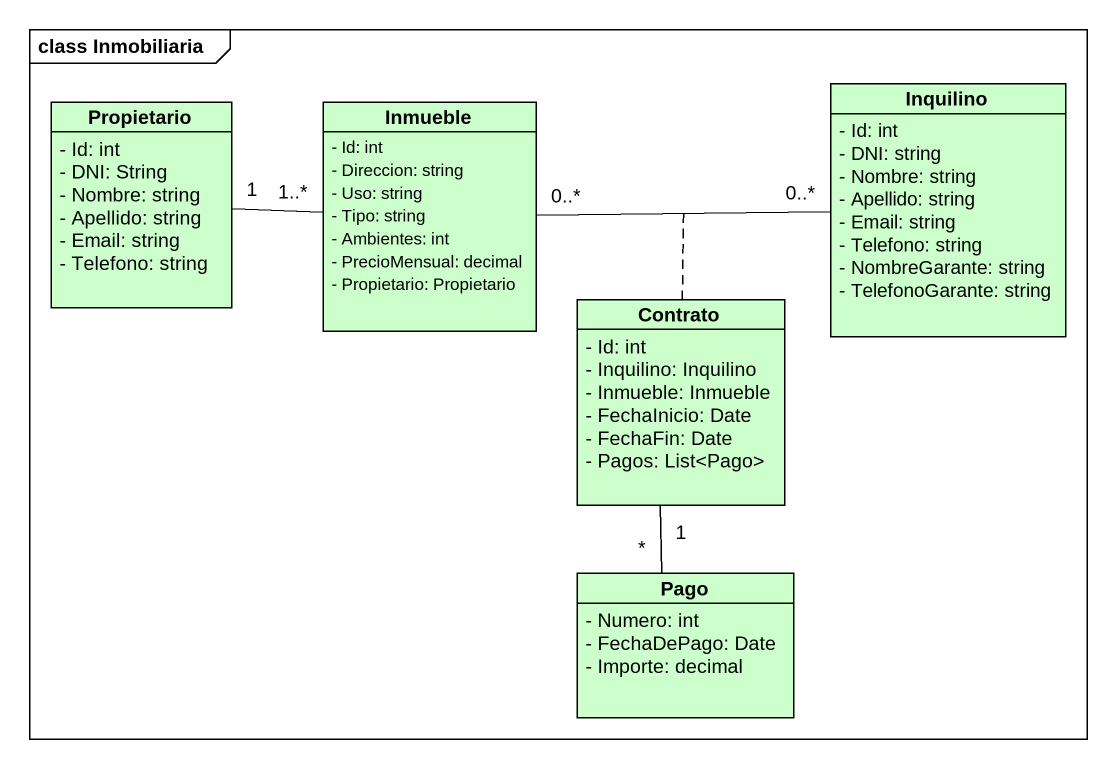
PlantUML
@startuml
mainframe class Inmobiliaria
hide circle
hide empty members
skinparam classAttributeIconSize 0
class Inquilino #CCFFCC {
  - Id: int
  - DNI: string
  - Nombre: string
  - Apellido: string
  - Email: string
  - Telefono: string
  - NombreGarante: string
  - TelefonoGarante: string
}
class Propietario #CCFFCC {
  - Id: int
  - DNI: String
  - Nombre: string
  - Apellido: string
  - Email: string
  - Telefono: string
}
class Inmueble #CCFFCC {
  - Id: int
  - Direccion: string
  - Uso: string
  - Tipo: string
  - Ambientes: int
  - PrecioMensual: decimal
  - Propietario: Propietario
}
class Contrato #CCFFCC {
  - Id: int
  - Inquilino: Inquilino
  - Inmueble: Inmueble
  - FechaInicio: Date
  - FechaFin: Date
  - Pagos: List<Pago>
}
class Pago #CCFFCC {
  - Numero: int
  - FechaDePago: Date
  - Importe: decimal
}
Propietario "1" -right- "1..*" Inmueble
Inmueble "0..*" -right- "0..*" Inquilino
(Inmueble, Inquilino) .. Contrato
Contrato "1" -- "*" Pago
@enduml
